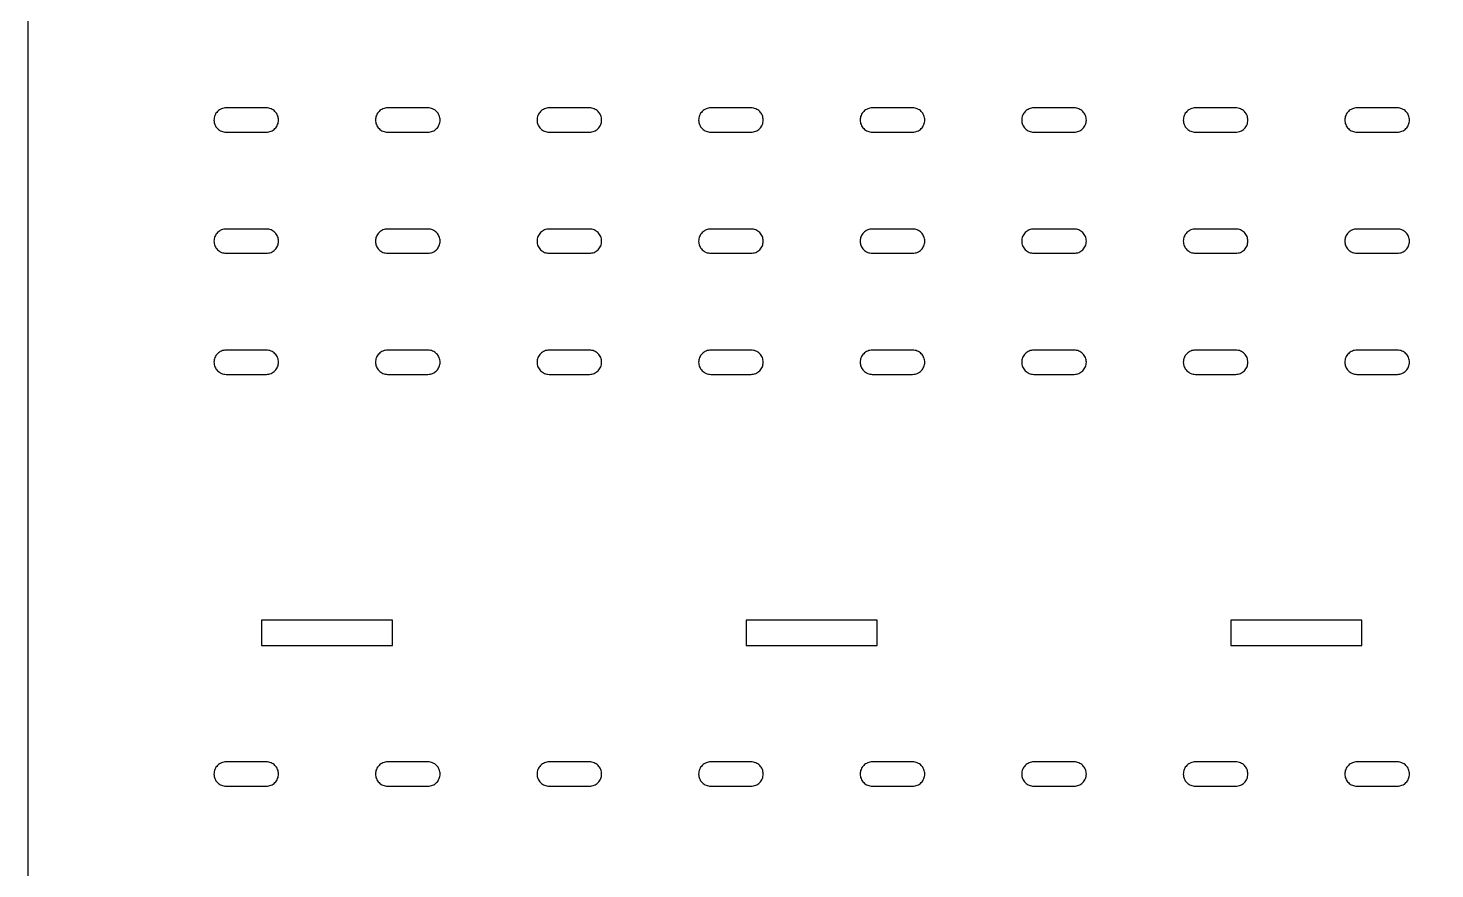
# Model space of a CAD drawing. Header units: millimetres. Extents: x 6 to 577, y -394 to -6.
# Drawn here: x 6 to 180.1, y -217.8 to -113.6 of the extents above; entities that cross this region are included whole.
import ezdxf

# ---------------------------------------------------------------- set-up
doc = ezdxf.new("R2010")
doc.units = ezdxf.units.MM
doc.layers.add('cut_inner', color=7, linetype='Continuous')
doc.layers.add('cut_outer', color=7, linetype='Continuous')

msp = doc.modelspace()

# ---------------------------------------------------------------- linework, layer by layer
at = {"layer": 'cut_inner'}
for points in [[(30.5, -126.5), (35.5, -126.5), (35.65, -126.49), (35.79, -126.47), (35.94, -126.44), (36.07, -126.39), (36.21, -126.32), (36.33, -126.25), (36.45, -126.16), (36.56, -126.06), (36.66, -125.95), (36.75, -125.83), (36.82, -125.71), (36.89, -125.57), (36.94, -125.44), (36.97, -125.29), (36.99, -125.15), (37, -125), (37, -125), (36.99, -124.85), (36.97, -124.71), (36.94, -124.56), (36.89, -124.43), (36.82, -124.29), (36.75, -124.17), (36.66, -124.05), (36.56, -123.94), (36.45, -123.84), (36.33, -123.75), (36.21, -123.68), (36.07, -123.61), (35.94, -123.56), (35.79, -123.53), (35.65, -123.51), (35.5, -123.5), (30.5, -123.5), (30.35, -123.51), (30.21, -123.53), (30.06, -123.56), (29.93, -123.61), (29.79, -123.68), (29.67, -123.75), (29.55, -123.84), (29.44, -123.94), (29.34, -124.05), (29.25, -124.17), (29.18, -124.29), (29.11, -124.43), (29.06, -124.56), (29.03, -124.71), (29.01, -124.85), (29, -125), (29, -125), (29.01, -125.15), (29.03, -125.29), (29.06, -125.44), (29.11, -125.57), (29.18, -125.71), (29.25, -125.83), (29.34, -125.95), (29.44, -126.06), (29.55, -126.16), (29.67, -126.25), (29.79, -126.32), (29.93, -126.39), (30.06, -126.44), (30.21, -126.47), (30.35, -126.49), (30.5, -126.5)], [(50.5, -126.5), (55.5, -126.5), (55.65, -126.49), (55.79, -126.47), (55.94, -126.44), (56.07, -126.39), (56.21, -126.32), (56.33, -126.25), (56.45, -126.16), (56.56, -126.06), (56.66, -125.95), (56.75, -125.83), (56.82, -125.71), (56.89, -125.57), (56.94, -125.44), (56.97, -125.29), (56.99, -125.15), (57, -125), (57, -125), (56.99, -124.85), (56.97, -124.71), (56.94, -124.56), (56.89, -124.43), (56.82, -124.29), (56.75, -124.17), (56.66, -124.05), (56.56, -123.94), (56.45, -123.84), (56.33, -123.75), (56.21, -123.68), (56.07, -123.61), (55.94, -123.56), (55.79, -123.53), (55.65, -123.51), (55.5, -123.5), (50.5, -123.5), (50.35, -123.51), (50.21, -123.53), (50.06, -123.56), (49.93, -123.61), (49.79, -123.68), (49.67, -123.75), (49.55, -123.84), (49.44, -123.94), (49.34, -124.05), (49.25, -124.17), (49.18, -124.29), (49.11, -124.43), (49.06, -124.56), (49.03, -124.71), (49.01, -124.85), (49, -125), (49, -125), (49.01, -125.15), (49.03, -125.29), (49.06, -125.44), (49.11, -125.57), (49.18, -125.71), (49.25, -125.83), (49.34, -125.95), (49.44, -126.06), (49.55, -126.16), (49.67, -126.25), (49.79, -126.32), (49.93, -126.39), (50.06, -126.44), (50.21, -126.47), (50.35, -126.49), (50.5, -126.5)], [(70.5, -126.5), (75.5, -126.5), (75.65, -126.49), (75.79, -126.47), (75.94, -126.44), (76.07, -126.39), (76.21, -126.32), (76.33, -126.25), (76.45, -126.16), (76.56, -126.06), (76.66, -125.95), (76.75, -125.83), (76.82, -125.71), (76.89, -125.57), (76.94, -125.44), (76.97, -125.29), (76.99, -125.15), (77, -125), (77, -125), (76.99, -124.85), (76.97, -124.71), (76.94, -124.56), (76.89, -124.43), (76.82, -124.29), (76.75, -124.17), (76.66, -124.05), (76.56, -123.94), (76.45, -123.84), (76.33, -123.75), (76.21, -123.68), (76.07, -123.61), (75.94, -123.56), (75.79, -123.53), (75.65, -123.51), (75.5, -123.5), (70.5, -123.5), (70.35, -123.51), (70.21, -123.53), (70.06, -123.56), (69.93, -123.61), (69.79, -123.68), (69.67, -123.75), (69.55, -123.84), (69.44, -123.94), (69.34, -124.05), (69.25, -124.17), (69.18, -124.29), (69.11, -124.43), (69.06, -124.56), (69.03, -124.71), (69.01, -124.85), (69, -125), (69, -125), (69.01, -125.15), (69.03, -125.29), (69.06, -125.44), (69.11, -125.57), (69.18, -125.71), (69.25, -125.83), (69.34, -125.95), (69.44, -126.06), (69.55, -126.16), (69.67, -126.25), (69.79, -126.32), (69.93, -126.39), (70.06, -126.44), (70.21, -126.47), (70.35, -126.49), (70.5, -126.5)], [(90.5, -126.5), (95.5, -126.5), (95.65, -126.49), (95.79, -126.47), (95.94, -126.44), (96.07, -126.39), (96.21, -126.32), (96.33, -126.25), (96.45, -126.16), (96.56, -126.06), (96.66, -125.95), (96.75, -125.83), (96.82, -125.71), (96.89, -125.57), (96.94, -125.44), (96.97, -125.29), (96.99, -125.15), (97, -125), (97, -125), (96.99, -124.85), (96.97, -124.71), (96.94, -124.56), (96.89, -124.43), (96.82, -124.29), (96.75, -124.17), (96.66, -124.05), (96.56, -123.94), (96.45, -123.84), (96.33, -123.75), (96.21, -123.68), (96.07, -123.61), (95.94, -123.56), (95.79, -123.53), (95.65, -123.51), (95.5, -123.5), (90.5, -123.5), (90.35, -123.51), (90.21, -123.53), (90.06, -123.56), (89.93, -123.61), (89.79, -123.68), (89.67, -123.75), (89.55, -123.84), (89.44, -123.94), (89.34, -124.05), (89.25, -124.17), (89.18, -124.29), (89.11, -124.43), (89.06, -124.56), (89.03, -124.71), (89.01, -124.85), (89, -125), (89, -125), (89.01, -125.15), (89.03, -125.29), (89.06, -125.44), (89.11, -125.57), (89.18, -125.71), (89.25, -125.83), (89.34, -125.95), (89.44, -126.06), (89.55, -126.16), (89.67, -126.25), (89.79, -126.32), (89.93, -126.39), (90.06, -126.44), (90.21, -126.47), (90.35, -126.49), (90.5, -126.5)], [(110.5, -126.5), (115.5, -126.5), (115.65, -126.49), (115.79, -126.47), (115.94, -126.44), (116.07, -126.39), (116.21, -126.32), (116.33, -126.25), (116.45, -126.16), (116.56, -126.06), (116.66, -125.95), (116.75, -125.83), (116.82, -125.71), (116.89, -125.57), (116.94, -125.44), (116.97, -125.29), (116.99, -125.15), (117, -125), (117, -125), (116.99, -124.85), (116.97, -124.71), (116.94, -124.56), (116.89, -124.43), (116.82, -124.29), (116.75, -124.17), (116.66, -124.05), (116.56, -123.94), (116.45, -123.84), (116.33, -123.75), (116.21, -123.68), (116.07, -123.61), (115.94, -123.56), (115.79, -123.53), (115.65, -123.51), (115.5, -123.5), (110.5, -123.5), (110.35, -123.51), (110.21, -123.53), (110.06, -123.56), (109.93, -123.61), (109.79, -123.68), (109.67, -123.75), (109.55, -123.84), (109.44, -123.94), (109.34, -124.05), (109.25, -124.17), (109.18, -124.29), (109.11, -124.43), (109.06, -124.56), (109.03, -124.71), (109.01, -124.85), (109, -125), (109, -125), (109.01, -125.15), (109.03, -125.29), (109.06, -125.44), (109.11, -125.57), (109.18, -125.71), (109.25, -125.83), (109.34, -125.95), (109.44, -126.06), (109.55, -126.16), (109.67, -126.25), (109.79, -126.32), (109.93, -126.39), (110.06, -126.44), (110.21, -126.47), (110.35, -126.49), (110.5, -126.5)], [(130.5, -126.5), (135.5, -126.5), (135.65, -126.49), (135.79, -126.47), (135.94, -126.44), (136.07, -126.39), (136.21, -126.32), (136.33, -126.25), (136.45, -126.16), (136.56, -126.06), (136.66, -125.95), (136.75, -125.83), (136.82, -125.71), (136.89, -125.57), (136.94, -125.44), (136.97, -125.29), (136.99, -125.15), (137, -125), (137, -125), (136.99, -124.85), (136.97, -124.71), (136.94, -124.56), (136.89, -124.43), (136.82, -124.29), (136.75, -124.17), (136.66, -124.05), (136.56, -123.94), (136.45, -123.84), (136.33, -123.75), (136.21, -123.68), (136.07, -123.61), (135.94, -123.56), (135.79, -123.53), (135.65, -123.51), (135.5, -123.5), (130.5, -123.5), (130.35, -123.51), (130.21, -123.53), (130.06, -123.56), (129.93, -123.61), (129.79, -123.68), (129.67, -123.75), (129.55, -123.84), (129.44, -123.94), (129.34, -124.05), (129.25, -124.17), (129.18, -124.29), (129.11, -124.43), (129.06, -124.56), (129.03, -124.71), (129.01, -124.85), (129, -125), (129, -125), (129.01, -125.15), (129.03, -125.29), (129.06, -125.44), (129.11, -125.57), (129.18, -125.71), (129.25, -125.83), (129.34, -125.95), (129.44, -126.06), (129.55, -126.16), (129.67, -126.25), (129.79, -126.32), (129.93, -126.39), (130.06, -126.44), (130.21, -126.47), (130.35, -126.49), (130.5, -126.5)], [(150.5, -126.5), (155.5, -126.5), (155.65, -126.49), (155.79, -126.47), (155.94, -126.44), (156.07, -126.39), (156.21, -126.32), (156.33, -126.25), (156.45, -126.16), (156.56, -126.06), (156.66, -125.95), (156.75, -125.83), (156.82, -125.71), (156.89, -125.57), (156.94, -125.44), (156.97, -125.29), (156.99, -125.15), (157, -125), (157, -125), (156.99, -124.85), (156.97, -124.71), (156.94, -124.56), (156.89, -124.43), (156.82, -124.29), (156.75, -124.17), (156.66, -124.05), (156.56, -123.94), (156.45, -123.84), (156.33, -123.75), (156.21, -123.68), (156.07, -123.61), (155.94, -123.56), (155.79, -123.53), (155.65, -123.51), (155.5, -123.5), (150.5, -123.5), (150.35, -123.51), (150.21, -123.53), (150.06, -123.56), (149.93, -123.61), (149.79, -123.68), (149.67, -123.75), (149.55, -123.84), (149.44, -123.94), (149.34, -124.05), (149.25, -124.17), (149.18, -124.29), (149.11, -124.43), (149.06, -124.56), (149.03, -124.71), (149.01, -124.85), (149, -125), (149, -125), (149.01, -125.15), (149.03, -125.29), (149.06, -125.44), (149.11, -125.57), (149.18, -125.71), (149.25, -125.83), (149.34, -125.95), (149.44, -126.06), (149.55, -126.16), (149.67, -126.25), (149.79, -126.32), (149.93, -126.39), (150.06, -126.44), (150.21, -126.47), (150.35, -126.49), (150.5, -126.5)], [(170.5, -126.5), (175.5, -126.5), (175.65, -126.49), (175.79, -126.47), (175.94, -126.44), (176.07, -126.39), (176.21, -126.32), (176.33, -126.25), (176.45, -126.16), (176.56, -126.06), (176.66, -125.95), (176.75, -125.83), (176.82, -125.71), (176.89, -125.57), (176.94, -125.44), (176.97, -125.29), (176.99, -125.15), (177, -125), (177, -125), (176.99, -124.85), (176.97, -124.71), (176.94, -124.56), (176.89, -124.43), (176.82, -124.29), (176.75, -124.17), (176.66, -124.05), (176.56, -123.94), (176.45, -123.84), (176.33, -123.75), (176.21, -123.68), (176.07, -123.61), (175.94, -123.56), (175.79, -123.53), (175.65, -123.51), (175.5, -123.5), (170.5, -123.5), (170.35, -123.51), (170.21, -123.53), (170.06, -123.56), (169.93, -123.61), (169.79, -123.68), (169.67, -123.75), (169.55, -123.84), (169.44, -123.94), (169.34, -124.05), (169.25, -124.17), (169.18, -124.29), (169.11, -124.43), (169.06, -124.56), (169.03, -124.71), (169.01, -124.85), (169, -125), (169, -125), (169.01, -125.15), (169.03, -125.29), (169.06, -125.44), (169.11, -125.57), (169.18, -125.71), (169.25, -125.83), (169.34, -125.95), (169.44, -126.06), (169.55, -126.16), (169.67, -126.25), (169.79, -126.32), (169.93, -126.39), (170.06, -126.44), (170.21, -126.47), (170.35, -126.49), (170.5, -126.5)], [(30.5, -141.5), (35.5, -141.5), (35.65, -141.49), (35.79, -141.47), (35.94, -141.44), (36.07, -141.39), (36.21, -141.32), (36.33, -141.25), (36.45, -141.16), (36.56, -141.06), (36.66, -140.95), (36.75, -140.83), (36.82, -140.71), (36.89, -140.57), (36.94, -140.44), (36.97, -140.29), (36.99, -140.15), (37, -140), (37, -140), (36.99, -139.85), (36.97, -139.71), (36.94, -139.56), (36.89, -139.43), (36.82, -139.29), (36.75, -139.17), (36.66, -139.05), (36.56, -138.94), (36.45, -138.84), (36.33, -138.75), (36.21, -138.68), (36.07, -138.61), (35.94, -138.56), (35.79, -138.53), (35.65, -138.51), (35.5, -138.5), (30.5, -138.5), (30.35, -138.51), (30.21, -138.53), (30.06, -138.56), (29.93, -138.61), (29.79, -138.68), (29.67, -138.75), (29.55, -138.84), (29.44, -138.94), (29.34, -139.05), (29.25, -139.17), (29.18, -139.29), (29.11, -139.43), (29.06, -139.56), (29.03, -139.71), (29.01, -139.85), (29, -140), (29, -140), (29.01, -140.15), (29.03, -140.29), (29.06, -140.44), (29.11, -140.57), (29.18, -140.71), (29.25, -140.83), (29.34, -140.95), (29.44, -141.06), (29.55, -141.16), (29.67, -141.25), (29.79, -141.32), (29.93, -141.39), (30.06, -141.44), (30.21, -141.47), (30.35, -141.49), (30.5, -141.5)], [(50.5, -141.5), (55.5, -141.5), (55.65, -141.49), (55.79, -141.47), (55.94, -141.44), (56.07, -141.39), (56.21, -141.32), (56.33, -141.25), (56.45, -141.16), (56.56, -141.06), (56.66, -140.95), (56.75, -140.83), (56.82, -140.71), (56.89, -140.57), (56.94, -140.44), (56.97, -140.29), (56.99, -140.15), (57, -140), (57, -140), (56.99, -139.85), (56.97, -139.71), (56.94, -139.56), (56.89, -139.43), (56.82, -139.29), (56.75, -139.17), (56.66, -139.05), (56.56, -138.94), (56.45, -138.84), (56.33, -138.75), (56.21, -138.68), (56.07, -138.61), (55.94, -138.56), (55.79, -138.53), (55.65, -138.51), (55.5, -138.5), (50.5, -138.5), (50.35, -138.51), (50.21, -138.53), (50.06, -138.56), (49.93, -138.61), (49.79, -138.68), (49.67, -138.75), (49.55, -138.84), (49.44, -138.94), (49.34, -139.05), (49.25, -139.17), (49.18, -139.29), (49.11, -139.43), (49.06, -139.56), (49.03, -139.71), (49.01, -139.85), (49, -140), (49, -140), (49.01, -140.15), (49.03, -140.29), (49.06, -140.44), (49.11, -140.57), (49.18, -140.71), (49.25, -140.83), (49.34, -140.95), (49.44, -141.06), (49.55, -141.16), (49.67, -141.25), (49.79, -141.32), (49.93, -141.39), (50.06, -141.44), (50.21, -141.47), (50.35, -141.49), (50.5, -141.5)], [(70.5, -141.5), (75.5, -141.5), (75.65, -141.49), (75.79, -141.47), (75.94, -141.44), (76.07, -141.39), (76.21, -141.32), (76.33, -141.25), (76.45, -141.16), (76.56, -141.06), (76.66, -140.95), (76.75, -140.83), (76.82, -140.71), (76.89, -140.57), (76.94, -140.44), (76.97, -140.29), (76.99, -140.15), (77, -140), (77, -140), (76.99, -139.85), (76.97, -139.71), (76.94, -139.56), (76.89, -139.43), (76.82, -139.29), (76.75, -139.17), (76.66, -139.05), (76.56, -138.94), (76.45, -138.84), (76.33, -138.75), (76.21, -138.68), (76.07, -138.61), (75.94, -138.56), (75.79, -138.53), (75.65, -138.51), (75.5, -138.5), (70.5, -138.5), (70.35, -138.51), (70.21, -138.53), (70.06, -138.56), (69.93, -138.61), (69.79, -138.68), (69.67, -138.75), (69.55, -138.84), (69.44, -138.94), (69.34, -139.05), (69.25, -139.17), (69.18, -139.29), (69.11, -139.43), (69.06, -139.56), (69.03, -139.71), (69.01, -139.85), (69, -140), (69, -140), (69.01, -140.15), (69.03, -140.29), (69.06, -140.44), (69.11, -140.57), (69.18, -140.71), (69.25, -140.83), (69.34, -140.95), (69.44, -141.06), (69.55, -141.16), (69.67, -141.25), (69.79, -141.32), (69.93, -141.39), (70.06, -141.44), (70.21, -141.47), (70.35, -141.49), (70.5, -141.5)], [(90.5, -141.5), (95.5, -141.5), (95.65, -141.49), (95.79, -141.47), (95.94, -141.44), (96.07, -141.39), (96.21, -141.32), (96.33, -141.25), (96.45, -141.16), (96.56, -141.06), (96.66, -140.95), (96.75, -140.83), (96.82, -140.71), (96.89, -140.57), (96.94, -140.44), (96.97, -140.29), (96.99, -140.15), (97, -140), (97, -140), (96.99, -139.85), (96.97, -139.71), (96.94, -139.56), (96.89, -139.43), (96.82, -139.29), (96.75, -139.17), (96.66, -139.05), (96.56, -138.94), (96.45, -138.84), (96.33, -138.75), (96.21, -138.68), (96.07, -138.61), (95.94, -138.56), (95.79, -138.53), (95.65, -138.51), (95.5, -138.5), (90.5, -138.5), (90.35, -138.51), (90.21, -138.53), (90.06, -138.56), (89.93, -138.61), (89.79, -138.68), (89.67, -138.75), (89.55, -138.84), (89.44, -138.94), (89.34, -139.05), (89.25, -139.17), (89.18, -139.29), (89.11, -139.43), (89.06, -139.56), (89.03, -139.71), (89.01, -139.85), (89, -140), (89, -140), (89.01, -140.15), (89.03, -140.29), (89.06, -140.44), (89.11, -140.57), (89.18, -140.71), (89.25, -140.83), (89.34, -140.95), (89.44, -141.06), (89.55, -141.16), (89.67, -141.25), (89.79, -141.32), (89.93, -141.39), (90.06, -141.44), (90.21, -141.47), (90.35, -141.49), (90.5, -141.5)], [(110.5, -141.5), (115.5, -141.5), (115.65, -141.49), (115.79, -141.47), (115.94, -141.44), (116.07, -141.39), (116.21, -141.32), (116.33, -141.25), (116.45, -141.16), (116.56, -141.06), (116.66, -140.95), (116.75, -140.83), (116.82, -140.71), (116.89, -140.57), (116.94, -140.44), (116.97, -140.29), (116.99, -140.15), (117, -140), (117, -140), (116.99, -139.85), (116.97, -139.71), (116.94, -139.56), (116.89, -139.43), (116.82, -139.29), (116.75, -139.17), (116.66, -139.05), (116.56, -138.94), (116.45, -138.84), (116.33, -138.75), (116.21, -138.68), (116.07, -138.61), (115.94, -138.56), (115.79, -138.53), (115.65, -138.51), (115.5, -138.5), (110.5, -138.5), (110.35, -138.51), (110.21, -138.53), (110.06, -138.56), (109.93, -138.61), (109.79, -138.68), (109.67, -138.75), (109.55, -138.84), (109.44, -138.94), (109.34, -139.05), (109.25, -139.17), (109.18, -139.29), (109.11, -139.43), (109.06, -139.56), (109.03, -139.71), (109.01, -139.85), (109, -140), (109, -140), (109.01, -140.15), (109.03, -140.29), (109.06, -140.44), (109.11, -140.57), (109.18, -140.71), (109.25, -140.83), (109.34, -140.95), (109.44, -141.06), (109.55, -141.16), (109.67, -141.25), (109.79, -141.32), (109.93, -141.39), (110.06, -141.44), (110.21, -141.47), (110.35, -141.49), (110.5, -141.5)], [(130.5, -141.5), (135.5, -141.5), (135.65, -141.49), (135.79, -141.47), (135.94, -141.44), (136.07, -141.39), (136.21, -141.32), (136.33, -141.25), (136.45, -141.16), (136.56, -141.06), (136.66, -140.95), (136.75, -140.83), (136.82, -140.71), (136.89, -140.57), (136.94, -140.44), (136.97, -140.29), (136.99, -140.15), (137, -140), (137, -140), (136.99, -139.85), (136.97, -139.71), (136.94, -139.56), (136.89, -139.43), (136.82, -139.29), (136.75, -139.17), (136.66, -139.05), (136.56, -138.94), (136.45, -138.84), (136.33, -138.75), (136.21, -138.68), (136.07, -138.61), (135.94, -138.56), (135.79, -138.53), (135.65, -138.51), (135.5, -138.5), (130.5, -138.5), (130.35, -138.51), (130.21, -138.53), (130.06, -138.56), (129.93, -138.61), (129.79, -138.68), (129.67, -138.75), (129.55, -138.84), (129.44, -138.94), (129.34, -139.05), (129.25, -139.17), (129.18, -139.29), (129.11, -139.43), (129.06, -139.56), (129.03, -139.71), (129.01, -139.85), (129, -140), (129, -140), (129.01, -140.15), (129.03, -140.29), (129.06, -140.44), (129.11, -140.57), (129.18, -140.71), (129.25, -140.83), (129.34, -140.95), (129.44, -141.06), (129.55, -141.16), (129.67, -141.25), (129.79, -141.32), (129.93, -141.39), (130.06, -141.44), (130.21, -141.47), (130.35, -141.49), (130.5, -141.5)], [(150.5, -141.5), (155.5, -141.5), (155.65, -141.49), (155.79, -141.47), (155.94, -141.44), (156.07, -141.39), (156.21, -141.32), (156.33, -141.25), (156.45, -141.16), (156.56, -141.06), (156.66, -140.95), (156.75, -140.83), (156.82, -140.71), (156.89, -140.57), (156.94, -140.44), (156.97, -140.29), (156.99, -140.15), (157, -140), (157, -140), (156.99, -139.85), (156.97, -139.71), (156.94, -139.56), (156.89, -139.43), (156.82, -139.29), (156.75, -139.17), (156.66, -139.05), (156.56, -138.94), (156.45, -138.84), (156.33, -138.75), (156.21, -138.68), (156.07, -138.61), (155.94, -138.56), (155.79, -138.53), (155.65, -138.51), (155.5, -138.5), (150.5, -138.5), (150.35, -138.51), (150.21, -138.53), (150.06, -138.56), (149.93, -138.61), (149.79, -138.68), (149.67, -138.75), (149.55, -138.84), (149.44, -138.94), (149.34, -139.05), (149.25, -139.17), (149.18, -139.29), (149.11, -139.43), (149.06, -139.56), (149.03, -139.71), (149.01, -139.85), (149, -140), (149, -140), (149.01, -140.15), (149.03, -140.29), (149.06, -140.44), (149.11, -140.57), (149.18, -140.71), (149.25, -140.83), (149.34, -140.95), (149.44, -141.06), (149.55, -141.16), (149.67, -141.25), (149.79, -141.32), (149.93, -141.39), (150.06, -141.44), (150.21, -141.47), (150.35, -141.49), (150.5, -141.5)], [(170.5, -141.5), (175.5, -141.5), (175.65, -141.49), (175.79, -141.47), (175.94, -141.44), (176.07, -141.39), (176.21, -141.32), (176.33, -141.25), (176.45, -141.16), (176.56, -141.06), (176.66, -140.95), (176.75, -140.83), (176.82, -140.71), (176.89, -140.57), (176.94, -140.44), (176.97, -140.29), (176.99, -140.15), (177, -140), (177, -140), (176.99, -139.85), (176.97, -139.71), (176.94, -139.56), (176.89, -139.43), (176.82, -139.29), (176.75, -139.17), (176.66, -139.05), (176.56, -138.94), (176.45, -138.84), (176.33, -138.75), (176.21, -138.68), (176.07, -138.61), (175.94, -138.56), (175.79, -138.53), (175.65, -138.51), (175.5, -138.5), (170.5, -138.5), (170.35, -138.51), (170.21, -138.53), (170.06, -138.56), (169.93, -138.61), (169.79, -138.68), (169.67, -138.75), (169.55, -138.84), (169.44, -138.94), (169.34, -139.05), (169.25, -139.17), (169.18, -139.29), (169.11, -139.43), (169.06, -139.56), (169.03, -139.71), (169.01, -139.85), (169, -140), (169, -140), (169.01, -140.15), (169.03, -140.29), (169.06, -140.44), (169.11, -140.57), (169.18, -140.71), (169.25, -140.83), (169.34, -140.95), (169.44, -141.06), (169.55, -141.16), (169.67, -141.25), (169.79, -141.32), (169.93, -141.39), (170.06, -141.44), (170.21, -141.47), (170.35, -141.49), (170.5, -141.5)], [(30.5, -156.5), (35.5, -156.5), (35.65, -156.49), (35.79, -156.47), (35.94, -156.44), (36.07, -156.39), (36.21, -156.32), (36.33, -156.25), (36.45, -156.16), (36.56, -156.06), (36.66, -155.95), (36.75, -155.83), (36.82, -155.71), (36.89, -155.57), (36.94, -155.44), (36.97, -155.29), (36.99, -155.15), (37, -155), (37, -155), (36.99, -154.85), (36.97, -154.71), (36.94, -154.56), (36.89, -154.43), (36.82, -154.29), (36.75, -154.17), (36.66, -154.05), (36.56, -153.94), (36.45, -153.84), (36.33, -153.75), (36.21, -153.68), (36.07, -153.61), (35.94, -153.56), (35.79, -153.53), (35.65, -153.51), (35.5, -153.5), (30.5, -153.5), (30.35, -153.51), (30.21, -153.53), (30.06, -153.56), (29.93, -153.61), (29.79, -153.68), (29.67, -153.75), (29.55, -153.84), (29.44, -153.94), (29.34, -154.05), (29.25, -154.17), (29.18, -154.29), (29.11, -154.43), (29.06, -154.56), (29.03, -154.71), (29.01, -154.85), (29, -155), (29, -155), (29.01, -155.15), (29.03, -155.29), (29.06, -155.44), (29.11, -155.57), (29.18, -155.71), (29.25, -155.83), (29.34, -155.95), (29.44, -156.06), (29.55, -156.16), (29.67, -156.25), (29.79, -156.32), (29.93, -156.39), (30.06, -156.44), (30.21, -156.47), (30.35, -156.49), (30.5, -156.5)], [(50.5, -156.5), (55.5, -156.5), (55.65, -156.49), (55.79, -156.47), (55.94, -156.44), (56.07, -156.39), (56.21, -156.32), (56.33, -156.25), (56.45, -156.16), (56.56, -156.06), (56.66, -155.95), (56.75, -155.83), (56.82, -155.71), (56.89, -155.57), (56.94, -155.44), (56.97, -155.29), (56.99, -155.15), (57, -155), (57, -155), (56.99, -154.85), (56.97, -154.71), (56.94, -154.56), (56.89, -154.43), (56.82, -154.29), (56.75, -154.17), (56.66, -154.05), (56.56, -153.94), (56.45, -153.84), (56.33, -153.75), (56.21, -153.68), (56.07, -153.61), (55.94, -153.56), (55.79, -153.53), (55.65, -153.51), (55.5, -153.5), (50.5, -153.5), (50.35, -153.51), (50.21, -153.53), (50.06, -153.56), (49.93, -153.61), (49.79, -153.68), (49.67, -153.75), (49.55, -153.84), (49.44, -153.94), (49.34, -154.05), (49.25, -154.17), (49.18, -154.29), (49.11, -154.43), (49.06, -154.56), (49.03, -154.71), (49.01, -154.85), (49, -155), (49, -155), (49.01, -155.15), (49.03, -155.29), (49.06, -155.44), (49.11, -155.57), (49.18, -155.71), (49.25, -155.83), (49.34, -155.95), (49.44, -156.06), (49.55, -156.16), (49.67, -156.25), (49.79, -156.32), (49.93, -156.39), (50.06, -156.44), (50.21, -156.47), (50.35, -156.49), (50.5, -156.5)], [(70.5, -156.5), (75.5, -156.5), (75.65, -156.49), (75.79, -156.47), (75.94, -156.44), (76.07, -156.39), (76.21, -156.32), (76.33, -156.25), (76.45, -156.16), (76.56, -156.06), (76.66, -155.95), (76.75, -155.83), (76.82, -155.71), (76.89, -155.57), (76.94, -155.44), (76.97, -155.29), (76.99, -155.15), (77, -155), (77, -155), (76.99, -154.85), (76.97, -154.71), (76.94, -154.56), (76.89, -154.43), (76.82, -154.29), (76.75, -154.17), (76.66, -154.05), (76.56, -153.94), (76.45, -153.84), (76.33, -153.75), (76.21, -153.68), (76.07, -153.61), (75.94, -153.56), (75.79, -153.53), (75.65, -153.51), (75.5, -153.5), (70.5, -153.5), (70.35, -153.51), (70.21, -153.53), (70.06, -153.56), (69.93, -153.61), (69.79, -153.68), (69.67, -153.75), (69.55, -153.84), (69.44, -153.94), (69.34, -154.05), (69.25, -154.17), (69.18, -154.29), (69.11, -154.43), (69.06, -154.56), (69.03, -154.71), (69.01, -154.85), (69, -155), (69, -155), (69.01, -155.15), (69.03, -155.29), (69.06, -155.44), (69.11, -155.57), (69.18, -155.71), (69.25, -155.83), (69.34, -155.95), (69.44, -156.06), (69.55, -156.16), (69.67, -156.25), (69.79, -156.32), (69.93, -156.39), (70.06, -156.44), (70.21, -156.47), (70.35, -156.49), (70.5, -156.5)], [(90.5, -156.5), (95.5, -156.5), (95.65, -156.49), (95.79, -156.47), (95.94, -156.44), (96.07, -156.39), (96.21, -156.32), (96.33, -156.25), (96.45, -156.16), (96.56, -156.06), (96.66, -155.95), (96.75, -155.83), (96.82, -155.71), (96.89, -155.57), (96.94, -155.44), (96.97, -155.29), (96.99, -155.15), (97, -155), (97, -155), (96.99, -154.85), (96.97, -154.71), (96.94, -154.56), (96.89, -154.43), (96.82, -154.29), (96.75, -154.17), (96.66, -154.05), (96.56, -153.94), (96.45, -153.84), (96.33, -153.75), (96.21, -153.68), (96.07, -153.61), (95.94, -153.56), (95.79, -153.53), (95.65, -153.51), (95.5, -153.5), (90.5, -153.5), (90.35, -153.51), (90.21, -153.53), (90.06, -153.56), (89.93, -153.61), (89.79, -153.68), (89.67, -153.75), (89.55, -153.84), (89.44, -153.94), (89.34, -154.05), (89.25, -154.17), (89.18, -154.29), (89.11, -154.43), (89.06, -154.56), (89.03, -154.71), (89.01, -154.85), (89, -155), (89, -155), (89.01, -155.15), (89.03, -155.29), (89.06, -155.44), (89.11, -155.57), (89.18, -155.71), (89.25, -155.83), (89.34, -155.95), (89.44, -156.06), (89.55, -156.16), (89.67, -156.25), (89.79, -156.32), (89.93, -156.39), (90.06, -156.44), (90.21, -156.47), (90.35, -156.49), (90.5, -156.5)], [(110.5, -156.5), (115.5, -156.5), (115.65, -156.49), (115.79, -156.47), (115.94, -156.44), (116.07, -156.39), (116.21, -156.32), (116.33, -156.25), (116.45, -156.16), (116.56, -156.06), (116.66, -155.95), (116.75, -155.83), (116.82, -155.71), (116.89, -155.57), (116.94, -155.44), (116.97, -155.29), (116.99, -155.15), (117, -155), (117, -155), (116.99, -154.85), (116.97, -154.71), (116.94, -154.56), (116.89, -154.43), (116.82, -154.29), (116.75, -154.17), (116.66, -154.05), (116.56, -153.94), (116.45, -153.84), (116.33, -153.75), (116.21, -153.68), (116.07, -153.61), (115.94, -153.56), (115.79, -153.53), (115.65, -153.51), (115.5, -153.5), (110.5, -153.5), (110.35, -153.51), (110.21, -153.53), (110.06, -153.56), (109.93, -153.61), (109.79, -153.68), (109.67, -153.75), (109.55, -153.84), (109.44, -153.94), (109.34, -154.05), (109.25, -154.17), (109.18, -154.29), (109.11, -154.43), (109.06, -154.56), (109.03, -154.71), (109.01, -154.85), (109, -155), (109, -155), (109.01, -155.15), (109.03, -155.29), (109.06, -155.44), (109.11, -155.57), (109.18, -155.71), (109.25, -155.83), (109.34, -155.95), (109.44, -156.06), (109.55, -156.16), (109.67, -156.25), (109.79, -156.32), (109.93, -156.39), (110.06, -156.44), (110.21, -156.47), (110.35, -156.49), (110.5, -156.5)], [(130.5, -156.5), (135.5, -156.5), (135.65, -156.49), (135.79, -156.47), (135.94, -156.44), (136.07, -156.39), (136.21, -156.32), (136.33, -156.25), (136.45, -156.16), (136.56, -156.06), (136.66, -155.95), (136.75, -155.83), (136.82, -155.71), (136.89, -155.57), (136.94, -155.44), (136.97, -155.29), (136.99, -155.15), (137, -155), (137, -155), (136.99, -154.85), (136.97, -154.71), (136.94, -154.56), (136.89, -154.43), (136.82, -154.29), (136.75, -154.17), (136.66, -154.05), (136.56, -153.94), (136.45, -153.84), (136.33, -153.75), (136.21, -153.68), (136.07, -153.61), (135.94, -153.56), (135.79, -153.53), (135.65, -153.51), (135.5, -153.5), (130.5, -153.5), (130.35, -153.51), (130.21, -153.53), (130.06, -153.56), (129.93, -153.61), (129.79, -153.68), (129.67, -153.75), (129.55, -153.84), (129.44, -153.94), (129.34, -154.05), (129.25, -154.17), (129.18, -154.29), (129.11, -154.43), (129.06, -154.56), (129.03, -154.71), (129.01, -154.85), (129, -155), (129, -155), (129.01, -155.15), (129.03, -155.29), (129.06, -155.44), (129.11, -155.57), (129.18, -155.71), (129.25, -155.83), (129.34, -155.95), (129.44, -156.06), (129.55, -156.16), (129.67, -156.25), (129.79, -156.32), (129.93, -156.39), (130.06, -156.44), (130.21, -156.47), (130.35, -156.49), (130.5, -156.5)], [(150.5, -156.5), (155.5, -156.5), (155.65, -156.49), (155.79, -156.47), (155.94, -156.44), (156.07, -156.39), (156.21, -156.32), (156.33, -156.25), (156.45, -156.16), (156.56, -156.06), (156.66, -155.95), (156.75, -155.83), (156.82, -155.71), (156.89, -155.57), (156.94, -155.44), (156.97, -155.29), (156.99, -155.15), (157, -155), (157, -155), (156.99, -154.85), (156.97, -154.71), (156.94, -154.56), (156.89, -154.43), (156.82, -154.29), (156.75, -154.17), (156.66, -154.05), (156.56, -153.94), (156.45, -153.84), (156.33, -153.75), (156.21, -153.68), (156.07, -153.61), (155.94, -153.56), (155.79, -153.53), (155.65, -153.51), (155.5, -153.5), (150.5, -153.5), (150.35, -153.51), (150.21, -153.53), (150.06, -153.56), (149.93, -153.61), (149.79, -153.68), (149.67, -153.75), (149.55, -153.84), (149.44, -153.94), (149.34, -154.05), (149.25, -154.17), (149.18, -154.29), (149.11, -154.43), (149.06, -154.56), (149.03, -154.71), (149.01, -154.85), (149, -155), (149, -155), (149.01, -155.15), (149.03, -155.29), (149.06, -155.44), (149.11, -155.57), (149.18, -155.71), (149.25, -155.83), (149.34, -155.95), (149.44, -156.06), (149.55, -156.16), (149.67, -156.25), (149.79, -156.32), (149.93, -156.39), (150.06, -156.44), (150.21, -156.47), (150.35, -156.49), (150.5, -156.5)], [(170.5, -156.5), (175.5, -156.5), (175.65, -156.49), (175.79, -156.47), (175.94, -156.44), (176.07, -156.39), (176.21, -156.32), (176.33, -156.25), (176.45, -156.16), (176.56, -156.06), (176.66, -155.95), (176.75, -155.83), (176.82, -155.71), (176.89, -155.57), (176.94, -155.44), (176.97, -155.29), (176.99, -155.15), (177, -155), (177, -155), (176.99, -154.85), (176.97, -154.71), (176.94, -154.56), (176.89, -154.43), (176.82, -154.29), (176.75, -154.17), (176.66, -154.05), (176.56, -153.94), (176.45, -153.84), (176.33, -153.75), (176.21, -153.68), (176.07, -153.61), (175.94, -153.56), (175.79, -153.53), (175.65, -153.51), (175.5, -153.5), (170.5, -153.5), (170.35, -153.51), (170.21, -153.53), (170.06, -153.56), (169.93, -153.61), (169.79, -153.68), (169.67, -153.75), (169.55, -153.84), (169.44, -153.94), (169.34, -154.05), (169.25, -154.17), (169.18, -154.29), (169.11, -154.43), (169.06, -154.56), (169.03, -154.71), (169.01, -154.85), (169, -155), (169, -155), (169.01, -155.15), (169.03, -155.29), (169.06, -155.44), (169.11, -155.57), (169.18, -155.71), (169.25, -155.83), (169.34, -155.95), (169.44, -156.06), (169.55, -156.16), (169.67, -156.25), (169.79, -156.32), (169.93, -156.39), (170.06, -156.44), (170.21, -156.47), (170.35, -156.49), (170.5, -156.5)], [(34.9, -190.07), (51.1, -190.07), (51.1, -186.93), (34.9, -186.93)], [(94.9, -190.07), (111.1, -190.07), (111.1, -186.93), (94.9, -186.93)], [(154.9, -190.07), (171.1, -190.07), (171.1, -186.93), (154.9, -186.93)], [(30.5, -207.5), (35.5, -207.5), (35.65, -207.49), (35.79, -207.47), (35.94, -207.44), (36.07, -207.39), (36.21, -207.32), (36.33, -207.25), (36.45, -207.16), (36.56, -207.06), (36.66, -206.95), (36.75, -206.83), (36.82, -206.71), (36.89, -206.57), (36.94, -206.44), (36.97, -206.29), (36.99, -206.15), (37, -206), (37, -206), (36.99, -205.85), (36.97, -205.71), (36.94, -205.56), (36.89, -205.43), (36.82, -205.29), (36.75, -205.17), (36.66, -205.05), (36.56, -204.94), (36.45, -204.84), (36.33, -204.75), (36.21, -204.68), (36.07, -204.61), (35.94, -204.56), (35.79, -204.53), (35.65, -204.51), (35.5, -204.5), (30.5, -204.5), (30.35, -204.51), (30.21, -204.53), (30.06, -204.56), (29.93, -204.61), (29.79, -204.68), (29.67, -204.75), (29.55, -204.84), (29.44, -204.94), (29.34, -205.05), (29.25, -205.17), (29.18, -205.29), (29.11, -205.43), (29.06, -205.56), (29.03, -205.71), (29.01, -205.85), (29, -206), (29, -206), (29.01, -206.15), (29.03, -206.29), (29.06, -206.44), (29.11, -206.57), (29.18, -206.71), (29.25, -206.83), (29.34, -206.95), (29.44, -207.06), (29.55, -207.16), (29.67, -207.25), (29.79, -207.32), (29.93, -207.39), (30.06, -207.44), (30.21, -207.47), (30.35, -207.49), (30.5, -207.5)], [(50.5, -207.5), (55.5, -207.5), (55.65, -207.49), (55.79, -207.47), (55.94, -207.44), (56.07, -207.39), (56.21, -207.32), (56.33, -207.25), (56.45, -207.16), (56.56, -207.06), (56.66, -206.95), (56.75, -206.83), (56.82, -206.71), (56.89, -206.57), (56.94, -206.44), (56.97, -206.29), (56.99, -206.15), (57, -206), (57, -206), (56.99, -205.85), (56.97, -205.71), (56.94, -205.56), (56.89, -205.43), (56.82, -205.29), (56.75, -205.17), (56.66, -205.05), (56.56, -204.94), (56.45, -204.84), (56.33, -204.75), (56.21, -204.68), (56.07, -204.61), (55.94, -204.56), (55.79, -204.53), (55.65, -204.51), (55.5, -204.5), (50.5, -204.5), (50.35, -204.51), (50.21, -204.53), (50.06, -204.56), (49.93, -204.61), (49.79, -204.68), (49.67, -204.75), (49.55, -204.84), (49.44, -204.94), (49.34, -205.05), (49.25, -205.17), (49.18, -205.29), (49.11, -205.43), (49.06, -205.56), (49.03, -205.71), (49.01, -205.85), (49, -206), (49, -206), (49.01, -206.15), (49.03, -206.29), (49.06, -206.44), (49.11, -206.57), (49.18, -206.71), (49.25, -206.83), (49.34, -206.95), (49.44, -207.06), (49.55, -207.16), (49.67, -207.25), (49.79, -207.32), (49.93, -207.39), (50.06, -207.44), (50.21, -207.47), (50.35, -207.49), (50.5, -207.5)], [(70.5, -207.5), (75.5, -207.5), (75.65, -207.49), (75.79, -207.47), (75.94, -207.44), (76.07, -207.39), (76.21, -207.32), (76.33, -207.25), (76.45, -207.16), (76.56, -207.06), (76.66, -206.95), (76.75, -206.83), (76.82, -206.71), (76.89, -206.57), (76.94, -206.44), (76.97, -206.29), (76.99, -206.15), (77, -206), (77, -206), (76.99, -205.85), (76.97, -205.71), (76.94, -205.56), (76.89, -205.43), (76.82, -205.29), (76.75, -205.17), (76.66, -205.05), (76.56, -204.94), (76.45, -204.84), (76.33, -204.75), (76.21, -204.68), (76.07, -204.61), (75.94, -204.56), (75.79, -204.53), (75.65, -204.51), (75.5, -204.5), (70.5, -204.5), (70.35, -204.51), (70.21, -204.53), (70.06, -204.56), (69.93, -204.61), (69.79, -204.68), (69.67, -204.75), (69.55, -204.84), (69.44, -204.94), (69.34, -205.05), (69.25, -205.17), (69.18, -205.29), (69.11, -205.43), (69.06, -205.56), (69.03, -205.71), (69.01, -205.85), (69, -206), (69, -206), (69.01, -206.15), (69.03, -206.29), (69.06, -206.44), (69.11, -206.57), (69.18, -206.71), (69.25, -206.83), (69.34, -206.95), (69.44, -207.06), (69.55, -207.16), (69.67, -207.25), (69.79, -207.32), (69.93, -207.39), (70.06, -207.44), (70.21, -207.47), (70.35, -207.49), (70.5, -207.5)], [(90.5, -207.5), (95.5, -207.5), (95.65, -207.49), (95.79, -207.47), (95.94, -207.44), (96.07, -207.39), (96.21, -207.32), (96.33, -207.25), (96.45, -207.16), (96.56, -207.06), (96.66, -206.95), (96.75, -206.83), (96.82, -206.71), (96.89, -206.57), (96.94, -206.44), (96.97, -206.29), (96.99, -206.15), (97, -206), (97, -206), (96.99, -205.85), (96.97, -205.71), (96.94, -205.56), (96.89, -205.43), (96.82, -205.29), (96.75, -205.17), (96.66, -205.05), (96.56, -204.94), (96.45, -204.84), (96.33, -204.75), (96.21, -204.68), (96.07, -204.61), (95.94, -204.56), (95.79, -204.53), (95.65, -204.51), (95.5, -204.5), (90.5, -204.5), (90.35, -204.51), (90.21, -204.53), (90.06, -204.56), (89.93, -204.61), (89.79, -204.68), (89.67, -204.75), (89.55, -204.84), (89.44, -204.94), (89.34, -205.05), (89.25, -205.17), (89.18, -205.29), (89.11, -205.43), (89.06, -205.56), (89.03, -205.71), (89.01, -205.85), (89, -206), (89, -206), (89.01, -206.15), (89.03, -206.29), (89.06, -206.44), (89.11, -206.57), (89.18, -206.71), (89.25, -206.83), (89.34, -206.95), (89.44, -207.06), (89.55, -207.16), (89.67, -207.25), (89.79, -207.32), (89.93, -207.39), (90.06, -207.44), (90.21, -207.47), (90.35, -207.49), (90.5, -207.5)], [(110.5, -207.5), (115.5, -207.5), (115.65, -207.49), (115.79, -207.47), (115.94, -207.44), (116.07, -207.39), (116.21, -207.32), (116.33, -207.25), (116.45, -207.16), (116.56, -207.06), (116.66, -206.95), (116.75, -206.83), (116.82, -206.71), (116.89, -206.57), (116.94, -206.44), (116.97, -206.29), (116.99, -206.15), (117, -206), (117, -206), (116.99, -205.85), (116.97, -205.71), (116.94, -205.56), (116.89, -205.43), (116.82, -205.29), (116.75, -205.17), (116.66, -205.05), (116.56, -204.94), (116.45, -204.84), (116.33, -204.75), (116.21, -204.68), (116.07, -204.61), (115.94, -204.56), (115.79, -204.53), (115.65, -204.51), (115.5, -204.5), (110.5, -204.5), (110.35, -204.51), (110.21, -204.53), (110.06, -204.56), (109.93, -204.61), (109.79, -204.68), (109.67, -204.75), (109.55, -204.84), (109.44, -204.94), (109.34, -205.05), (109.25, -205.17), (109.18, -205.29), (109.11, -205.43), (109.06, -205.56), (109.03, -205.71), (109.01, -205.85), (109, -206), (109, -206), (109.01, -206.15), (109.03, -206.29), (109.06, -206.44), (109.11, -206.57), (109.18, -206.71), (109.25, -206.83), (109.34, -206.95), (109.44, -207.06), (109.55, -207.16), (109.67, -207.25), (109.79, -207.32), (109.93, -207.39), (110.06, -207.44), (110.21, -207.47), (110.35, -207.49), (110.5, -207.5)], [(130.5, -207.5), (135.5, -207.5), (135.65, -207.49), (135.79, -207.47), (135.94, -207.44), (136.07, -207.39), (136.21, -207.32), (136.33, -207.25), (136.45, -207.16), (136.56, -207.06), (136.66, -206.95), (136.75, -206.83), (136.82, -206.71), (136.89, -206.57), (136.94, -206.44), (136.97, -206.29), (136.99, -206.15), (137, -206), (137, -206), (136.99, -205.85), (136.97, -205.71), (136.94, -205.56), (136.89, -205.43), (136.82, -205.29), (136.75, -205.17), (136.66, -205.05), (136.56, -204.94), (136.45, -204.84), (136.33, -204.75), (136.21, -204.68), (136.07, -204.61), (135.94, -204.56), (135.79, -204.53), (135.65, -204.51), (135.5, -204.5), (130.5, -204.5), (130.35, -204.51), (130.21, -204.53), (130.06, -204.56), (129.93, -204.61), (129.79, -204.68), (129.67, -204.75), (129.55, -204.84), (129.44, -204.94), (129.34, -205.05), (129.25, -205.17), (129.18, -205.29), (129.11, -205.43), (129.06, -205.56), (129.03, -205.71), (129.01, -205.85), (129, -206), (129, -206), (129.01, -206.15), (129.03, -206.29), (129.06, -206.44), (129.11, -206.57), (129.18, -206.71), (129.25, -206.83), (129.34, -206.95), (129.44, -207.06), (129.55, -207.16), (129.67, -207.25), (129.79, -207.32), (129.93, -207.39), (130.06, -207.44), (130.21, -207.47), (130.35, -207.49), (130.5, -207.5)], [(150.5, -207.5), (155.5, -207.5), (155.65, -207.49), (155.79, -207.47), (155.94, -207.44), (156.07, -207.39), (156.21, -207.32), (156.33, -207.25), (156.45, -207.16), (156.56, -207.06), (156.66, -206.95), (156.75, -206.83), (156.82, -206.71), (156.89, -206.57), (156.94, -206.44), (156.97, -206.29), (156.99, -206.15), (157, -206), (157, -206), (156.99, -205.85), (156.97, -205.71), (156.94, -205.56), (156.89, -205.43), (156.82, -205.29), (156.75, -205.17), (156.66, -205.05), (156.56, -204.94), (156.45, -204.84), (156.33, -204.75), (156.21, -204.68), (156.07, -204.61), (155.94, -204.56), (155.79, -204.53), (155.65, -204.51), (155.5, -204.5), (150.5, -204.5), (150.35, -204.51), (150.21, -204.53), (150.06, -204.56), (149.93, -204.61), (149.79, -204.68), (149.67, -204.75), (149.55, -204.84), (149.44, -204.94), (149.34, -205.05), (149.25, -205.17), (149.18, -205.29), (149.11, -205.43), (149.06, -205.56), (149.03, -205.71), (149.01, -205.85), (149, -206), (149, -206), (149.01, -206.15), (149.03, -206.29), (149.06, -206.44), (149.11, -206.57), (149.18, -206.71), (149.25, -206.83), (149.34, -206.95), (149.44, -207.06), (149.55, -207.16), (149.67, -207.25), (149.79, -207.32), (149.93, -207.39), (150.06, -207.44), (150.21, -207.47), (150.35, -207.49), (150.5, -207.5)], [(170.5, -207.5), (175.5, -207.5), (175.65, -207.49), (175.79, -207.47), (175.94, -207.44), (176.07, -207.39), (176.21, -207.32), (176.33, -207.25), (176.45, -207.16), (176.56, -207.06), (176.66, -206.95), (176.75, -206.83), (176.82, -206.71), (176.89, -206.57), (176.94, -206.44), (176.97, -206.29), (176.99, -206.15), (177, -206), (177, -206), (176.99, -205.85), (176.97, -205.71), (176.94, -205.56), (176.89, -205.43), (176.82, -205.29), (176.75, -205.17), (176.66, -205.05), (176.56, -204.94), (176.45, -204.84), (176.33, -204.75), (176.21, -204.68), (176.07, -204.61), (175.94, -204.56), (175.79, -204.53), (175.65, -204.51), (175.5, -204.5), (170.5, -204.5), (170.35, -204.51), (170.21, -204.53), (170.06, -204.56), (169.93, -204.61), (169.79, -204.68), (169.67, -204.75), (169.55, -204.84), (169.44, -204.94), (169.34, -205.05), (169.25, -205.17), (169.18, -205.29), (169.11, -205.43), (169.06, -205.56), (169.03, -205.71), (169.01, -205.85), (169, -206), (169, -206), (169.01, -206.15), (169.03, -206.29), (169.06, -206.44), (169.11, -206.57), (169.18, -206.71), (169.25, -206.83), (169.34, -206.95), (169.44, -207.06), (169.55, -207.16), (169.67, -207.25), (169.79, -207.32), (169.93, -207.39), (170.06, -207.44), (170.21, -207.47), (170.35, -207.49), (170.5, -207.5)]]:
    msp.add_lwpolyline(points, close=True, dxfattribs=at)
at = {"layer": 'cut_outer'}
msp.add_lwpolyline([(51, -286), (35, -286), (35, -283), (6, -283), (6, -6), (260, -6), (260, -283), (231, -283), (231, -286), (215, -286), (215, -283), (171, -283), (171, -286), (155, -286), (155, -283), (111, -283), (111, -286), (95, -286), (95, -283), (51, -283)], close=True, dxfattribs=at)

doc.saveas('drawing.dxf')
